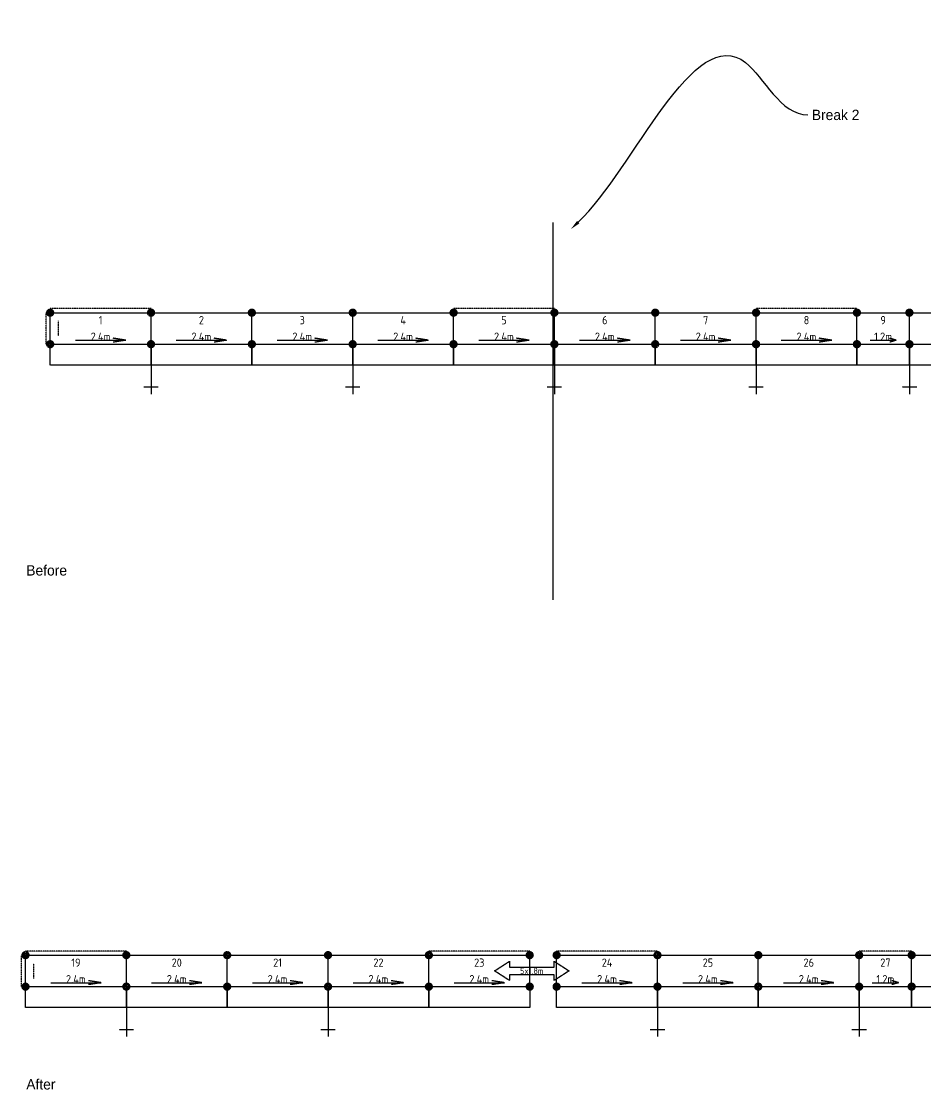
# Model space of a CAD drawing. Header units: millimetres. Extents: x 44328 to 88292, y -8691 to 17143.
# Drawn here: x 44328 to 66199, y -8691 to 17143 of the extents above; entities that cross this region are included whole.
import ezdxf
from ezdxf import colors
from ezdxf.entities.mleader import LeaderData, LeaderLine
from ezdxf.enums import TextEntityAlignment as Align
from ezdxf.math import Vec2, Vec3

# ---------------------------------------------------------------- set-up
doc = ezdxf.new("R2010")
doc.units = ezdxf.units.MM
doc.linetypes.add('KwikScaf_DASHED', pattern=[3.75, 2.5, -1.25])
doc.linetypes.add('KwikScaf_Line', pattern=[1, 1, 0])
doc.layers.get('0').update_dxf_attribs({"linetype": 'CONTINUOUS'})
doc.layers.add('KwikScaf Schematic', color=7, linetype='CONTINUOUS')
doc.styles.add('ARCH', font='archd.shx', dxfattribs={"height": 250})
doc.styles.add('KwikScaf ISO', font='isocp.shx')

msp = doc.modelspace()

# ---------------------------------------------------------------- linework, layer by layer
msp.add_line((57182, 12275), (57182, 3154))
at = {"layer": 'KwikScaf Schematic', "color": 3, "linetype": 'KwikScaf_DASHED'}
for p, q in [((44925, 9336), (44925, 10098)), ((47464, 10198), (45025, 10198)), ((57220, 10198), (54781, 10198)), ((64537, 10198), (62098, 10198)), ((45225, 9536), (45225, 9898)), ((46867, -5339), (44428, -5339)), ((56623, -5339), (54184, -5339)), ((59713, -5339), (57274, -5339)), ((44328, -6201), (44328, -5439)), ((44628, -6001), (44628, -5639))]:
    msp.add_line(p, q, dxfattribs=at)
at = {"layer": 'KwikScaf Schematic', "color": 3, "linetype": 'KwikScaf_Line'}
for p, q in [((45025, 10098), (47464, 10098)), ((45025, 9336), (45025, 10098)), ((47464, 9336), (47464, 10098)), ((47464, 10098), (49903, 10098)), ((49903, 9336), (49903, 10098)), ((49903, 10098), (52342, 10098)), ((52342, 9336), (52342, 10098)), ((52342, 10098), (54781, 10098)), ((54781, 9336), (54781, 10098)), ((54781, 10098), (57220, 10098)), ((57220, 9336), (57220, 10098)), ((57220, 10098), (59659, 10098)), ((59659, 9336), (59659, 10098)), ((59659, 10098), (62098, 10098)), ((62098, 9336), (62098, 10098)), ((62098, 10098), (64537, 10098)), ((64537, 9336), (64537, 10098)), ((65807, 10098), (68246, 10098)), ((45025, 9336), (47464, 9336)), ((45025, 8828), (45025, 9336)), ((45634, 9431), (46854, 9431)), ((46854, 9431), (46549, 9479)), ((46854, 9431), (46549, 9383)), ((47464, 9336), (47464, 8828)), ((47464, 9336), (49903, 9336)), ((47464, 8828), (47464, 9336)), ((48073, 9431), (49293, 9431)), ((49293, 9431), (48988, 9479)), ((49293, 9431), (48988, 9383)), ((49903, 9336), (49903, 8828)), ((49903, 9336), (52342, 9336)), ((49903, 8828), (49903, 9336)), ((50512, 9431), (51732, 9431)), ((51732, 9431), (51427, 9479)), ((51732, 9431), (51427, 9383)), ((52342, 9336), (52342, 8828)), ((52342, 9336), (54781, 9336)), ((52342, 8828), (52342, 9336)), ((52951, 9431), (54171, 9431)), ((54171, 9431), (53866, 9479)), ((54171, 9431), (53866, 9383)), ((54781, 9336), (54781, 8828)), ((54781, 9336), (57220, 9336)), ((54781, 8828), (54781, 9336)), ((55390, 9431), (56610, 9431)), ((56610, 9431), (56305, 9479)), ((56610, 9431), (56305, 9383)), ((57220, 9336), (57220, 8828)), ((57220, 9336), (59659, 9336)), ((57220, 8828), (57220, 9336)), ((57829, 9431), (59049, 9431)), ((59049, 9431), (58744, 9479)), ((59049, 9431), (58744, 9383)), ((59659, 9336), (59659, 8828)), ((59659, 9336), (62098, 9336)), ((59659, 8828), (59659, 9336)), ((60268, 9431), (61488, 9431)), ((61488, 9431), (61183, 9479)), ((61488, 9431), (61183, 9383)), ((62098, 9336), (62098, 8828)), ((62098, 9336), (64537, 9336)), ((62098, 8828), (62098, 9336)), ((62707, 9431), (63927, 9431)), ((63927, 9431), (63622, 9479)), ((63927, 9431), (63622, 9383)), ((64537, 9336), (64537, 8828)), ((65807, 9336), (68246, 9336)), ((65807, 8828), (65807, 9336)), ((47464, 8828), (45025, 8828)), ((47464, 8828), (47464, 8128)), ((49903, 8828), (47464, 8828)), ((52342, 8828), (49903, 8828)), ((52342, 8828), (52342, 8128)), ((54781, 8828), (52342, 8828)), ((57220, 8828), (54781, 8828)), ((57220, 8828), (57220, 8128)), ((59659, 8828), (57220, 8828)), ((62098, 8828), (59659, 8828)), ((62098, 8828), (62098, 8128)), ((64537, 8828), (62098, 8828)), ((68246, 8828), (65807, 8828)), ((47289, 8303), (47639, 8303)), ((52167, 8303), (52517, 8303)), ((57045, 8303), (57395, 8303)), ((61923, 8303), (62273, 8303)), ((44428, -5439), (46867, -5439)), ((44428, -6201), (44428, -5439)), ((46867, -6201), (46867, -5439)), ((46867, -5439), (49306, -5439)), ((49306, -6201), (49306, -5439)), ((49306, -5439), (51745, -5439)), ((51745, -6201), (51745, -5439)), ((51745, -5439), (54184, -5439)), ((54184, -6201), (54184, -5439)), ((54184, -5439), (56623, -5439)), ((56623, -6201), (56623, -5439)), ((57274, -5439), (59713, -5439)), ((57274, -6201), (57274, -5439)), ((59713, -6201), (59713, -5439)), ((59713, -5439), (62152, -5439)), ((62152, -6201), (62152, -5439)), ((62152, -5439), (64591, -5439)), ((64591, -6201), (64591, -5439)), ((65861, -5439), (68300, -5439)), ((45038, -6106), (46257, -6106)), ((46257, -6106), (45952, -6058)), ((46257, -6106), (45952, -6153)), ((47477, -6106), (48696, -6106)), ((48696, -6106), (48391, -6058)), ((48696, -6106), (48391, -6153)), ((49916, -6106), (51135, -6106)), ((51135, -6106), (50830, -6058)), ((51135, -6106), (50830, -6153)), ((52355, -6106), (53574, -6106)), ((53574, -6106), (53269, -6058)), ((53574, -6106), (53269, -6153)), ((54794, -6106), (56013, -6106)), ((56013, -6106), (55708, -6058)), ((56013, -6106), (55708, -6153)), ((57884, -6106), (59103, -6106)), ((59103, -6106), (58798, -6058)), ((59103, -6106), (58798, -6153)), ((60323, -6106), (61542, -6106)), ((61542, -6106), (61237, -6058)), ((61542, -6106), (61237, -6153)), ((62762, -6106), (63981, -6106)), ((63981, -6106), (63676, -6058)), ((63981, -6106), (63676, -6153)), ((44428, -6201), (46867, -6201)), ((44428, -6709), (44428, -6201)), ((46867, -6201), (46867, -6709)), ((46867, -6201), (49306, -6201)), ((46867, -6709), (46867, -6201)), ((49306, -6201), (49306, -6709)), ((49306, -6201), (51745, -6201)), ((49306, -6709), (49306, -6201)), ((51745, -6201), (51745, -6709)), ((51745, -6201), (54184, -6201)), ((51745, -6709), (51745, -6201)), ((54184, -6201), (54184, -6709)), ((54184, -6201), (56623, -6201)), ((54184, -6709), (54184, -6201)), ((56623, -6201), (56623, -6709)), ((57274, -6201), (59713, -6201)), ((57274, -6709), (57274, -6201)), ((59713, -6201), (59713, -6709)), ((59713, -6201), (62152, -6201)), ((59713, -6709), (59713, -6201)), ((62152, -6201), (62152, -6709)), ((62152, -6201), (64591, -6201)), ((62152, -6709), (62152, -6201)), ((64591, -6201), (64591, -6709)), ((65861, -6201), (68300, -6201)), ((65861, -6709), (65861, -6201)), ((46867, -6709), (44428, -6709)), ((46867, -6709), (46867, -7409)), ((49306, -6709), (46867, -6709)), ((51745, -6709), (49306, -6709)), ((51745, -6709), (51745, -7409)), ((54184, -6709), (51745, -6709)), ((56623, -6709), (54184, -6709)), ((59713, -6709), (57274, -6709)), ((59713, -6709), (59713, -7409)), ((62152, -6709), (59713, -6709)), ((64591, -6709), (62152, -6709)), ((64591, -6709), (64591, -7409)), ((68300, -6709), (65861, -6709)), ((46692, -7234), (47042, -7234)), ((51570, -7234), (51920, -7234)), ((59538, -7234), (59888, -7234)), ((64416, -7234), (64766, -7234))]:
    msp.add_line(p, q, dxfattribs=at)
at = {"layer": 'KwikScaf Schematic', "color": 1, "linetype": 'KwikScaf_Line'}
for p, q in [((64537, 10098), (65807, 10098)), ((65807, 9336), (65807, 10098)), ((64537, 9336), (65807, 9336)), ((64537, 8828), (64537, 9336)), ((64854, 9431), (65489, 9431)), ((65489, 9431), (65330, 9479)), ((65489, 9431), (65330, 9383)), ((65807, 9336), (65807, 8828)), ((65807, 8828), (64537, 8828)), ((65807, 8828), (65807, 8128)), ((65632, 8303), (65982, 8303)), ((64591, -5439), (65861, -5439)), ((65861, -6201), (65861, -5439)), ((64909, -6106), (65544, -6106)), ((65544, -6106), (65385, -6058)), ((65544, -6106), (65385, -6153)), ((64591, -6201), (65861, -6201)), ((64591, -6709), (64591, -6201)), ((65861, -6201), (65861, -6709)), ((65861, -6709), (64591, -6709))]:
    msp.add_line(p, q, dxfattribs=at)
at = {"layer": 'KwikScaf Schematic', "color": 1, "linetype": 'KwikScaf_DASHED'}
msp.add_line((65861, -5339), (64591, -5339), dxfattribs=at)
at = {"layer": 'KwikScaf Schematic', "color": 5, "linetype": 'KwikScaf_Line'}
for p, q in [((55774, -5820), (56134, -5587)), ((56134, -5587), (56134, -5727)), ((57214, -5727), (57214, -5587)), ((57214, -5587), (57574, -5820)), ((56134, -6053), (55774, -5820)), ((56134, -5727), (57214, -5727)), ((57214, -5913), (56134, -5913)), ((56134, -5913), (56134, -6053)), ((57574, -5820), (57214, -6053)), ((57214, -6053), (57214, -5913))]:
    msp.add_line(p, q, dxfattribs=at)
at = {"layer": 'KwikScaf Schematic', "color": 3, "linetype": 'KwikScaf_Line'}
for points in [[(45025, 10148, 100, 100, -0.198912), (45060, 10133, 100, 100, -0.198912), (45075, 10098, 100, 100, -0.198912), (45060, 10062, 100, 100, -0.198912), (45025, 10048, 100, 100, -0.198912), (44989, 10062, 100, 100, -0.198912), (44975, 10098, 100, 100, -0.198912), (44989, 10133, 100, 100, -0.198912)], [(47464, 10148, 100, 100, -0.198912), (47499, 10133, 100, 100, -0.198912), (47514, 10098, 100, 100, -0.198912), (47499, 10062, 100, 100, -0.198912), (47464, 10048, 100, 100, -0.198912), (47428, 10062, 100, 100, -0.198912), (47414, 10098, 100, 100, -0.198912), (47428, 10133, 100, 100, -0.198912)], [(47464, 10148, 100, 100, -0.198912), (47499, 10133, 100, 100, -0.198912), (47514, 10098, 100, 100, -0.198912), (47499, 10062, 100, 100, -0.198912), (47464, 10048, 100, 100, -0.198912), (47428, 10062, 100, 100, -0.198912), (47414, 10098, 100, 100, -0.198912), (47428, 10133, 100, 100, -0.198912)], [(49903, 10148, 100, 100, -0.198912), (49938, 10133, 100, 100, -0.198912), (49953, 10098, 100, 100, -0.198912), (49938, 10062, 100, 100, -0.198912), (49903, 10048, 100, 100, -0.198912), (49867, 10062, 100, 100, -0.198912), (49853, 10098, 100, 100, -0.198912), (49867, 10133, 100, 100, -0.198912)], [(49903, 10148, 100, 100, -0.198912), (49938, 10133, 100, 100, -0.198912), (49953, 10098, 100, 100, -0.198912), (49938, 10062, 100, 100, -0.198912), (49903, 10048, 100, 100, -0.198912), (49867, 10062, 100, 100, -0.198912), (49853, 10098, 100, 100, -0.198912), (49867, 10133, 100, 100, -0.198912)], [(52342, 10148, 100, 100, -0.198912), (52377, 10133, 100, 100, -0.198912), (52392, 10098, 100, 100, -0.198912), (52377, 10062, 100, 100, -0.198912), (52342, 10048, 100, 100, -0.198912), (52306, 10062, 100, 100, -0.198912), (52292, 10098, 100, 100, -0.198912), (52306, 10133, 100, 100, -0.198912)], [(52342, 10148, 100, 100, -0.198912), (52377, 10133, 100, 100, -0.198912), (52392, 10098, 100, 100, -0.198912), (52377, 10062, 100, 100, -0.198912), (52342, 10048, 100, 100, -0.198912), (52306, 10062, 100, 100, -0.198912), (52292, 10098, 100, 100, -0.198912), (52306, 10133, 100, 100, -0.198912)], [(54781, 10148, 100, 100, -0.198912), (54816, 10133, 100, 100, -0.198912), (54831, 10098, 100, 100, -0.198912), (54816, 10062, 100, 100, -0.198912), (54781, 10048, 100, 100, -0.198912), (54745, 10062, 100, 100, -0.198912), (54731, 10098, 100, 100, -0.198912), (54745, 10133, 100, 100, -0.198912)], [(54781, 10148, 100, 100, -0.198912), (54816, 10133, 100, 100, -0.198912), (54831, 10098, 100, 100, -0.198912), (54816, 10062, 100, 100, -0.198912), (54781, 10048, 100, 100, -0.198912), (54745, 10062, 100, 100, -0.198912), (54731, 10098, 100, 100, -0.198912), (54745, 10133, 100, 100, -0.198912)], [(57220, 10148, 100, 100, -0.198912), (57255, 10133, 100, 100, -0.198912), (57270, 10098, 100, 100, -0.198912), (57255, 10062, 100, 100, -0.198912), (57220, 10048, 100, 100, -0.198912), (57184, 10062, 100, 100, -0.198912), (57170, 10098, 100, 100, -0.198912), (57184, 10133, 100, 100, -0.198912)], [(57220, 10148, 100, 100, -0.198912), (57255, 10133, 100, 100, -0.198912), (57270, 10098, 100, 100, -0.198912), (57255, 10062, 100, 100, -0.198912), (57220, 10048, 100, 100, -0.198912), (57184, 10062, 100, 100, -0.198912), (57170, 10098, 100, 100, -0.198912), (57184, 10133, 100, 100, -0.198912)], [(59659, 10148, 100, 100, -0.198912), (59694, 10133, 100, 100, -0.198912), (59709, 10098, 100, 100, -0.198912), (59694, 10062, 100, 100, -0.198912), (59659, 10048, 100, 100, -0.198912), (59623, 10062, 100, 100, -0.198912), (59609, 10098, 100, 100, -0.198912), (59623, 10133, 100, 100, -0.198912)], [(59659, 10148, 100, 100, -0.198912), (59694, 10133, 100, 100, -0.198912), (59709, 10098, 100, 100, -0.198912), (59694, 10062, 100, 100, -0.198912), (59659, 10048, 100, 100, -0.198912), (59623, 10062, 100, 100, -0.198912), (59609, 10098, 100, 100, -0.198912), (59623, 10133, 100, 100, -0.198912)], [(62098, 10148, 100, 100, -0.198912), (62133, 10133, 100, 100, -0.198912), (62148, 10098, 100, 100, -0.198912), (62133, 10062, 100, 100, -0.198912), (62098, 10048, 100, 100, -0.198912), (62062, 10062, 100, 100, -0.198912), (62048, 10098, 100, 100, -0.198912), (62062, 10133, 100, 100, -0.198912)], [(62098, 10148, 100, 100, -0.198912), (62133, 10133, 100, 100, -0.198912), (62148, 10098, 100, 100, -0.198912), (62133, 10062, 100, 100, -0.198912), (62098, 10048, 100, 100, -0.198912), (62062, 10062, 100, 100, -0.198912), (62048, 10098, 100, 100, -0.198912), (62062, 10133, 100, 100, -0.198912)], [(64537, 10148, 100, 100, -0.198912), (64572, 10133, 100, 100, -0.198912), (64587, 10098, 100, 100, -0.198912), (64572, 10062, 100, 100, -0.198912), (64537, 10048, 100, 100, -0.198912), (64501, 10062, 100, 100, -0.198912), (64487, 10098, 100, 100, -0.198912), (64501, 10133, 100, 100, -0.198912)], [(65807, 10148, 100, 100, -0.198912), (65842, 10133, 100, 100, -0.198912), (65857, 10098, 100, 100, -0.198912), (65842, 10062, 100, 100, -0.198912), (65807, 10048, 100, 100, -0.198912), (65771, 10062, 100, 100, -0.198912), (65757, 10098, 100, 100, -0.198912), (65771, 10133, 100, 100, -0.198912)], [(47464, 9386, 100, 100, -0.198912), (47499, 9371, 100, 100, -0.198912), (47514, 9336, 100, 100, -0.198912), (47499, 9300, 100, 100, -0.198912), (47464, 9286, 100, 100, -0.198912), (47428, 9300, 100, 100, -0.198912), (47414, 9336, 100, 100, -0.198912), (47428, 9371, 100, 100, -0.198912)], [(49903, 9386, 100, 100, -0.198912), (49938, 9371, 100, 100, -0.198912), (49953, 9336, 100, 100, -0.198912), (49938, 9300, 100, 100, -0.198912), (49903, 9286, 100, 100, -0.198912), (49867, 9300, 100, 100, -0.198912), (49853, 9336, 100, 100, -0.198912), (49867, 9371, 100, 100, -0.198912)], [(52342, 9386, 100, 100, -0.198912), (52377, 9371, 100, 100, -0.198912), (52392, 9336, 100, 100, -0.198912), (52377, 9300, 100, 100, -0.198912), (52342, 9286, 100, 100, -0.198912), (52306, 9300, 100, 100, -0.198912), (52292, 9336, 100, 100, -0.198912), (52306, 9371, 100, 100, -0.198912)], [(54781, 9386, 100, 100, -0.198912), (54816, 9371, 100, 100, -0.198912), (54831, 9336, 100, 100, -0.198912), (54816, 9300, 100, 100, -0.198912), (54781, 9286, 100, 100, -0.198912), (54745, 9300, 100, 100, -0.198912), (54731, 9336, 100, 100, -0.198912), (54745, 9371, 100, 100, -0.198912)], [(57220, 9386, 100, 100, -0.198912), (57255, 9371, 100, 100, -0.198912), (57270, 9336, 100, 100, -0.198912), (57255, 9300, 100, 100, -0.198912), (57220, 9286, 100, 100, -0.198912), (57184, 9300, 100, 100, -0.198912), (57170, 9336, 100, 100, -0.198912), (57184, 9371, 100, 100, -0.198912)], [(59659, 9386, 100, 100, -0.198912), (59694, 9371, 100, 100, -0.198912), (59709, 9336, 100, 100, -0.198912), (59694, 9300, 100, 100, -0.198912), (59659, 9286, 100, 100, -0.198912), (59623, 9300, 100, 100, -0.198912), (59609, 9336, 100, 100, -0.198912), (59623, 9371, 100, 100, -0.198912)], [(62098, 9386, 100, 100, -0.198912), (62133, 9371, 100, 100, -0.198912), (62148, 9336, 100, 100, -0.198912), (62133, 9300, 100, 100, -0.198912), (62098, 9286, 100, 100, -0.198912), (62062, 9300, 100, 100, -0.198912), (62048, 9336, 100, 100, -0.198912), (62062, 9371, 100, 100, -0.198912)], [(64537, 9386, 100, 100, -0.198912), (64572, 9371, 100, 100, -0.198912), (64587, 9336, 100, 100, -0.198912), (64572, 9300, 100, 100, -0.198912), (64537, 9286, 100, 100, -0.198912), (64501, 9300, 100, 100, -0.198912), (64487, 9336, 100, 100, -0.198912), (64501, 9371, 100, 100, -0.198912)], [(44428, -5389, 100, 100, -0.198912), (44463, -5404, 100, 100, -0.198912), (44478, -5439, 100, 100, -0.198912), (44463, -5474, 100, 100, -0.198912), (44428, -5489, 100, 100, -0.198912), (44393, -5474, 100, 100, -0.198912), (44378, -5439, 100, 100, -0.198912), (44393, -5404, 100, 100, -0.198912)], [(46867, -5389, 100, 100, -0.198912), (46902, -5404, 100, 100, -0.198912), (46917, -5439, 100, 100, -0.198912), (46902, -5474, 100, 100, -0.198912), (46867, -5489, 100, 100, -0.198912), (46832, -5474, 100, 100, -0.198912), (46817, -5439, 100, 100, -0.198912), (46832, -5404, 100, 100, -0.198912)], [(46867, -5389, 100, 100, -0.198912), (46902, -5404, 100, 100, -0.198912), (46917, -5439, 100, 100, -0.198912), (46902, -5474, 100, 100, -0.198912), (46867, -5489, 100, 100, -0.198912), (46832, -5474, 100, 100, -0.198912), (46817, -5439, 100, 100, -0.198912), (46832, -5404, 100, 100, -0.198912)], [(49306, -5389, 100, 100, -0.198912), (49341, -5404, 100, 100, -0.198912), (49356, -5439, 100, 100, -0.198912), (49341, -5474, 100, 100, -0.198912), (49306, -5489, 100, 100, -0.198912), (49271, -5474, 100, 100, -0.198912), (49256, -5439, 100, 100, -0.198912), (49271, -5404, 100, 100, -0.198912)], [(49306, -5389, 100, 100, -0.198912), (49341, -5404, 100, 100, -0.198912), (49356, -5439, 100, 100, -0.198912), (49341, -5474, 100, 100, -0.198912), (49306, -5489, 100, 100, -0.198912), (49271, -5474, 100, 100, -0.198912), (49256, -5439, 100, 100, -0.198912), (49271, -5404, 100, 100, -0.198912)], [(51745, -5389, 100, 100, -0.198912), (51780, -5404, 100, 100, -0.198912), (51795, -5439, 100, 100, -0.198912), (51780, -5474, 100, 100, -0.198912), (51745, -5489, 100, 100, -0.198912), (51710, -5474, 100, 100, -0.198912), (51695, -5439, 100, 100, -0.198912), (51710, -5404, 100, 100, -0.198912)], [(51745, -5389, 100, 100, -0.198912), (51780, -5404, 100, 100, -0.198912), (51795, -5439, 100, 100, -0.198912), (51780, -5474, 100, 100, -0.198912), (51745, -5489, 100, 100, -0.198912), (51710, -5474, 100, 100, -0.198912), (51695, -5439, 100, 100, -0.198912), (51710, -5404, 100, 100, -0.198912)], [(54184, -5389, 100, 100, -0.198912), (54219, -5404, 100, 100, -0.198912), (54234, -5439, 100, 100, -0.198912), (54219, -5474, 100, 100, -0.198912), (54184, -5489, 100, 100, -0.198912), (54149, -5474, 100, 100, -0.198912), (54134, -5439, 100, 100, -0.198912), (54149, -5404, 100, 100, -0.198912)], [(54184, -5389, 100, 100, -0.198912), (54219, -5404, 100, 100, -0.198912), (54234, -5439, 100, 100, -0.198912), (54219, -5474, 100, 100, -0.198912), (54184, -5489, 100, 100, -0.198912), (54149, -5474, 100, 100, -0.198912), (54134, -5439, 100, 100, -0.198912), (54149, -5404, 100, 100, -0.198912)], [(56623, -5389, 100, 100, -0.198912), (56658, -5404, 100, 100, -0.198912), (56673, -5439, 100, 100, -0.198912), (56658, -5474, 100, 100, -0.198912), (56623, -5489, 100, 100, -0.198912), (56588, -5474, 100, 100, -0.198912), (56573, -5439, 100, 100, -0.198912), (56588, -5404, 100, 100, -0.198912)], [(57274, -5389, 100, 100, -0.198912), (57309, -5404, 100, 100, -0.198912), (57324, -5439, 100, 100, -0.198912), (57309, -5474, 100, 100, -0.198912), (57274, -5489, 100, 100, -0.198912), (57239, -5474, 100, 100, -0.198912), (57224, -5439, 100, 100, -0.198912), (57239, -5404, 100, 100, -0.198912)], [(59713, -5389, 100, 100, -0.198912), (59748, -5404, 100, 100, -0.198912), (59763, -5439, 100, 100, -0.198912), (59748, -5474, 100, 100, -0.198912), (59713, -5489, 100, 100, -0.198912), (59678, -5474, 100, 100, -0.198912), (59663, -5439, 100, 100, -0.198912), (59678, -5404, 100, 100, -0.198912)], [(59713, -5389, 100, 100, -0.198912), (59748, -5404, 100, 100, -0.198912), (59763, -5439, 100, 100, -0.198912), (59748, -5474, 100, 100, -0.198912), (59713, -5489, 100, 100, -0.198912), (59678, -5474, 100, 100, -0.198912), (59663, -5439, 100, 100, -0.198912), (59678, -5404, 100, 100, -0.198912)], [(62152, -5389, 100, 100, -0.198912), (62187, -5404, 100, 100, -0.198912), (62202, -5439, 100, 100, -0.198912), (62187, -5474, 100, 100, -0.198912), (62152, -5489, 100, 100, -0.198912), (62117, -5474, 100, 100, -0.198912), (62102, -5439, 100, 100, -0.198912), (62117, -5404, 100, 100, -0.198912)], [(62152, -5389, 100, 100, -0.198912), (62187, -5404, 100, 100, -0.198912), (62202, -5439, 100, 100, -0.198912), (62187, -5474, 100, 100, -0.198912), (62152, -5489, 100, 100, -0.198912), (62117, -5474, 100, 100, -0.198912), (62102, -5439, 100, 100, -0.198912), (62117, -5404, 100, 100, -0.198912)], [(64591, -5389, 100, 100, -0.198912), (64626, -5404, 100, 100, -0.198912), (64641, -5439, 100, 100, -0.198912), (64626, -5474, 100, 100, -0.198912), (64591, -5489, 100, 100, -0.198912), (64556, -5474, 100, 100, -0.198912), (64541, -5439, 100, 100, -0.198912), (64556, -5404, 100, 100, -0.198912)], [(65861, -5389, 100, 100, -0.198912), (65896, -5404, 100, 100, -0.198912), (65911, -5439, 100, 100, -0.198912), (65896, -5474, 100, 100, -0.198912), (65861, -5489, 100, 100, -0.198912), (65826, -5474, 100, 100, -0.198912), (65811, -5439, 100, 100, -0.198912), (65826, -5404, 100, 100, -0.198912)], [(46867, -6151, 100, 100, -0.198912), (46902, -6166, 100, 100, -0.198912), (46917, -6201, 100, 100, -0.198912), (46902, -6236, 100, 100, -0.198912), (46867, -6251, 100, 100, -0.198912), (46832, -6236, 100, 100, -0.198912), (46817, -6201, 100, 100, -0.198912), (46832, -6166, 100, 100, -0.198912)], [(49306, -6151, 100, 100, -0.198912), (49341, -6166, 100, 100, -0.198912), (49356, -6201, 100, 100, -0.198912), (49341, -6236, 100, 100, -0.198912), (49306, -6251, 100, 100, -0.198912), (49271, -6236, 100, 100, -0.198912), (49256, -6201, 100, 100, -0.198912), (49271, -6166, 100, 100, -0.198912)], [(51745, -6151, 100, 100, -0.198912), (51780, -6166, 100, 100, -0.198912), (51795, -6201, 100, 100, -0.198912), (51780, -6236, 100, 100, -0.198912), (51745, -6251, 100, 100, -0.198912), (51710, -6236, 100, 100, -0.198912), (51695, -6201, 100, 100, -0.198912), (51710, -6166, 100, 100, -0.198912)], [(54184, -6151, 100, 100, -0.198912), (54219, -6166, 100, 100, -0.198912), (54234, -6201, 100, 100, -0.198912), (54219, -6236, 100, 100, -0.198912), (54184, -6251, 100, 100, -0.198912), (54149, -6236, 100, 100, -0.198912), (54134, -6201, 100, 100, -0.198912), (54149, -6166, 100, 100, -0.198912)], [(56623, -6151, 100, 100, -0.198912), (56658, -6166, 100, 100, -0.198912), (56673, -6201, 100, 100, -0.198912), (56658, -6236, 100, 100, -0.198912), (56623, -6251, 100, 100, -0.198912), (56588, -6236, 100, 100, -0.198912), (56573, -6201, 100, 100, -0.198912), (56588, -6166, 100, 100, -0.198912)], [(59713, -6151, 100, 100, -0.198912), (59748, -6166, 100, 100, -0.198912), (59763, -6201, 100, 100, -0.198912), (59748, -6236, 100, 100, -0.198912), (59713, -6251, 100, 100, -0.198912), (59678, -6236, 100, 100, -0.198912), (59663, -6201, 100, 100, -0.198912), (59678, -6166, 100, 100, -0.198912)], [(62152, -6151, 100, 100, -0.198912), (62187, -6166, 100, 100, -0.198912), (62202, -6201, 100, 100, -0.198912), (62187, -6236, 100, 100, -0.198912), (62152, -6251, 100, 100, -0.198912), (62117, -6236, 100, 100, -0.198912), (62102, -6201, 100, 100, -0.198912), (62117, -6166, 100, 100, -0.198912)], [(64591, -6151, 100, 100, -0.198912), (64626, -6166, 100, 100, -0.198912), (64641, -6201, 100, 100, -0.198912), (64626, -6236, 100, 100, -0.198912), (64591, -6251, 100, 100, -0.198912), (64556, -6236, 100, 100, -0.198912), (64541, -6201, 100, 100, -0.198912), (64556, -6166, 100, 100, -0.198912)]]:
    msp.add_lwpolyline(points, format="xyseb", close=True, dxfattribs=at)
at = {"layer": 'KwikScaf Schematic', "color": 1, "linetype": 'KwikScaf_Line'}
for points in [[(64537, 10148, 100, 100, -0.198912), (64572, 10133, 100, 100, -0.198912), (64587, 10098, 100, 100, -0.198912), (64572, 10062, 100, 100, -0.198912), (64537, 10048, 100, 100, -0.198912), (64501, 10062, 100, 100, -0.198912), (64487, 10098, 100, 100, -0.198912), (64501, 10133, 100, 100, -0.198912)], [(64591, -5389, 100, 100, -0.198912), (64626, -5404, 100, 100, -0.198912), (64641, -5439, 100, 100, -0.198912), (64626, -5474, 100, 100, -0.198912), (64591, -5489, 100, 100, -0.198912), (64556, -5474, 100, 100, -0.198912), (64541, -5439, 100, 100, -0.198912), (64556, -5404, 100, 100, -0.198912)]]:
    msp.add_lwpolyline(points, format="xyseb", close=True, dxfattribs=at)
at = {"layer": 'KwikScaf Schematic', "color": 1, "linetype": 'KwikScaf_Line', "const_width": 100}
for points in [[(65807, 10148, -0.198912), (65842, 10133, -0.198912), (65857, 10098, -0.198912), (65842, 10062, -0.198912), (65807, 10048, -0.198912), (65771, 10062, -0.198912), (65757, 10098, -0.198912), (65771, 10133, -0.198912)], [(64537, 9386, -0.198912), (64572, 9371, -0.198912), (64587, 9336, -0.198912), (64572, 9300, -0.198912), (64537, 9286, -0.198912), (64501, 9300, -0.198912), (64487, 9336, -0.198912), (64501, 9371, -0.198912)], [(65807, 9386, -0.198912), (65842, 9371, -0.198912), (65857, 9336, -0.198912), (65842, 9300, -0.198912), (65807, 9286, -0.198912), (65771, 9300, -0.198912), (65757, 9336, -0.198912), (65771, 9371, -0.198912)], [(65861, -5389, -0.198912), (65896, -5404, -0.198912), (65911, -5439, -0.198912), (65896, -5474, -0.198912), (65861, -5489, -0.198912), (65826, -5474, -0.198912), (65811, -5439, -0.198912), (65826, -5404, -0.198912)], [(64591, -6151, -0.198912), (64626, -6166, -0.198912), (64641, -6201, -0.198912), (64626, -6236, -0.198912), (64591, -6251, -0.198912), (64556, -6236, -0.198912), (64541, -6201, -0.198912), (64556, -6166, -0.198912)], [(65861, -6151, -0.198912), (65896, -6166, -0.198912), (65911, -6201, -0.198912), (65896, -6236, -0.198912), (65861, -6251, -0.198912), (65826, -6236, -0.198912), (65811, -6201, -0.198912), (65826, -6166, -0.198912)]]:
    msp.add_lwpolyline(points, format="xyb", close=True, dxfattribs=at)
at = {"layer": 'KwikScaf Schematic', "color": 3, "linetype": 'KwikScaf_Line', "const_width": 100}
for points in [[(45025, 9386, -0.198912), (45060, 9371, -0.198912), (45075, 9336, -0.198912), (45060, 9300, -0.198912), (45025, 9286, -0.198912), (44989, 9300, -0.198912), (44975, 9336, -0.198912), (44989, 9371, -0.198912)], [(47464, 9386, -0.198912), (47499, 9371, -0.198912), (47514, 9336, -0.198912), (47499, 9300, -0.198912), (47464, 9286, -0.198912), (47428, 9300, -0.198912), (47414, 9336, -0.198912), (47428, 9371, -0.198912)], [(49903, 9386, -0.198912), (49938, 9371, -0.198912), (49953, 9336, -0.198912), (49938, 9300, -0.198912), (49903, 9286, -0.198912), (49867, 9300, -0.198912), (49853, 9336, -0.198912), (49867, 9371, -0.198912)], [(52342, 9386, -0.198912), (52377, 9371, -0.198912), (52392, 9336, -0.198912), (52377, 9300, -0.198912), (52342, 9286, -0.198912), (52306, 9300, -0.198912), (52292, 9336, -0.198912), (52306, 9371, -0.198912)], [(54781, 9386, -0.198912), (54816, 9371, -0.198912), (54831, 9336, -0.198912), (54816, 9300, -0.198912), (54781, 9286, -0.198912), (54745, 9300, -0.198912), (54731, 9336, -0.198912), (54745, 9371, -0.198912)], [(57220, 9386, -0.198912), (57255, 9371, -0.198912), (57270, 9336, -0.198912), (57255, 9300, -0.198912), (57220, 9286, -0.198912), (57184, 9300, -0.198912), (57170, 9336, -0.198912), (57184, 9371, -0.198912)], [(59659, 9386, -0.198912), (59694, 9371, -0.198912), (59709, 9336, -0.198912), (59694, 9300, -0.198912), (59659, 9286, -0.198912), (59623, 9300, -0.198912), (59609, 9336, -0.198912), (59623, 9371, -0.198912)], [(62098, 9386, -0.198912), (62133, 9371, -0.198912), (62148, 9336, -0.198912), (62133, 9300, -0.198912), (62098, 9286, -0.198912), (62062, 9300, -0.198912), (62048, 9336, -0.198912), (62062, 9371, -0.198912)], [(65807, 9386, -0.198912), (65842, 9371, -0.198912), (65857, 9336, -0.198912), (65842, 9300, -0.198912), (65807, 9286, -0.198912), (65771, 9300, -0.198912), (65757, 9336, -0.198912), (65771, 9371, -0.198912)], [(44428, -6151, -0.198912), (44463, -6166, -0.198912), (44478, -6201, -0.198912), (44463, -6236, -0.198912), (44428, -6251, -0.198912), (44393, -6236, -0.198912), (44378, -6201, -0.198912), (44393, -6166, -0.198912)], [(46867, -6151, -0.198912), (46902, -6166, -0.198912), (46917, -6201, -0.198912), (46902, -6236, -0.198912), (46867, -6251, -0.198912), (46832, -6236, -0.198912), (46817, -6201, -0.198912), (46832, -6166, -0.198912)], [(49306, -6151, -0.198912), (49341, -6166, -0.198912), (49356, -6201, -0.198912), (49341, -6236, -0.198912), (49306, -6251, -0.198912), (49271, -6236, -0.198912), (49256, -6201, -0.198912), (49271, -6166, -0.198912)], [(51745, -6151, -0.198912), (51780, -6166, -0.198912), (51795, -6201, -0.198912), (51780, -6236, -0.198912), (51745, -6251, -0.198912), (51710, -6236, -0.198912), (51695, -6201, -0.198912), (51710, -6166, -0.198912)], [(54184, -6151, -0.198912), (54219, -6166, -0.198912), (54234, -6201, -0.198912), (54219, -6236, -0.198912), (54184, -6251, -0.198912), (54149, -6236, -0.198912), (54134, -6201, -0.198912), (54149, -6166, -0.198912)], [(57274, -6151, -0.198912), (57309, -6166, -0.198912), (57324, -6201, -0.198912), (57309, -6236, -0.198912), (57274, -6251, -0.198912), (57239, -6236, -0.198912), (57224, -6201, -0.198912), (57239, -6166, -0.198912)], [(59713, -6151, -0.198912), (59748, -6166, -0.198912), (59763, -6201, -0.198912), (59748, -6236, -0.198912), (59713, -6251, -0.198912), (59678, -6236, -0.198912), (59663, -6201, -0.198912), (59678, -6166, -0.198912)], [(62152, -6151, -0.198912), (62187, -6166, -0.198912), (62202, -6201, -0.198912), (62187, -6236, -0.198912), (62152, -6251, -0.198912), (62117, -6236, -0.198912), (62102, -6201, -0.198912), (62117, -6166, -0.198912)], [(65861, -6151, -0.198912), (65896, -6166, -0.198912), (65911, -6201, -0.198912), (65896, -6236, -0.198912), (65861, -6251, -0.198912), (65826, -6236, -0.198912), (65811, -6201, -0.198912), (65826, -6166, -0.198912)]]:
    msp.add_lwpolyline(points, format="xyb", close=True, dxfattribs=at)

# ---------------------------------------------------------------- texts
at = {"char_height": 250, "width": 8883.58, "attachment_point": 1, "style": 'ARCH'}
for s, insert in [('Before', (44447, 3991)), ('After', (44447, -8438))]:
    msp.add_mtext(s, dxfattribs=dict(at, insert=insert))
at = {"layer": 'KwikScaf Schematic', "style": 'KwikScaf ISO'}
for s, height, p in [('1', 200, (46244, 9917)), ('2', 200, (48683, 9917)), ('3', 200, (51122, 9917)), ('4', 200, (53561, 9917)), ('5', 200, (56000, 9917)), ('6', 200, (58439, 9917)), ('7', 200, (60878, 9917)), ('8', 200, (63317, 9917)), ('9', 200, (65172, 9917)), ('2.4m', 200, (46244, 9517)), ('2.4m', 200, (48683, 9517)), ('2.4m', 200, (51122, 9517)), ('2.4m', 200, (53561, 9517)), ('2.4m', 200, (56000, 9517)), ('2.4m', 200, (58439, 9517)), ('2.4m', 200, (60878, 9517)), ('2.4m', 200, (63317, 9517)), ('1.2m', 200, (65172, 9517)), ('19', 200, (45647, -5620)), ('20', 200, (48086, -5620)), ('21', 200, (50525, -5620)), ('22', 200, (52964, -5620)), ('23', 200, (55403, -5620)), ('24', 200, (58494, -5620)), ('25', 200, (60933, -5620)), ('26', 200, (63372, -5620)), ('27', 200, (65226, -5620)), ('2.4m', 200, (45647, -6020)), ('2.4m', 200, (48086, -6020)), ('2.4m', 200, (50525, -6020)), ('2.4m', 200, (52964, -6020)), ('2.4m', 200, (55403, -6020)), ('5x1.8m', 150, (56674, -5820)), ('2.4m', 200, (58494, -6020)), ('2.4m', 200, (60933, -6020)), ('2.4m', 200, (63372, -6020)), ('1.2m', 200, (65226, -6020))]:
    msp.add_text(s, height=height, dxfattribs=at).set_placement(p, align=Align.MIDDLE_CENTER)

# ---------------------------------------------------------------- leaders
ml = msp.add_multileader_mtext('Standard')
ml.set_content('Break 2', color=256)
ml.set_leader_properties(color=256, linetype='ByLayer', lineweight=-1)
ml.build(insert=Vec2(0, 0))
ml.multileader.update_dxf_attribs({"leader_type": 2, "text_left_attachment_type": 2, "text_right_attachment_type": 2, "dogleg_length": 0.36, "arrow_head_size": 250})
ctx = ml.context
ctx.base_point, ctx.char_height, ctx.arrow_head_size, ctx.landing_gap_size, ctx.plane_origin = Vec3(63346, 14881), 250, 250, 100, Vec3(57617, 12117)
ctx.left_attachment, ctx.right_attachment = 2, 2
notes = []
notes.append((ctx, [(0, (1, 1, 0), (63346, 14881), (1, 0), 0.36, [(0, [(57617, 12117), (61845, 16145)], 0, [])])]))
ctx.mtext.insert, ctx.mtext.flow_direction = Vec3(63446, 15006), 5
for ctx, leaders in notes:
    for number, flags, end, landing, length, lines in leaders:
        leader = LeaderData()
        leader.index, (leader.has_last_leader_line, leader.has_dogleg_vector, leader.attachment_direction) = number, flags
        leader.last_leader_point, leader.dogleg_vector, leader.dogleg_length = Vec3(end), Vec3(landing), length
        for number, points, colour, breaks in lines:
            line = LeaderLine()
            line.index, line.vertices, line.color, line.breaks = number, Vec3.list(points), colors.encode_raw_color(colour), breaks
            leader.lines.append(line)
        ctx.leaders.append(leader)

doc.saveas('drawing.dxf')
